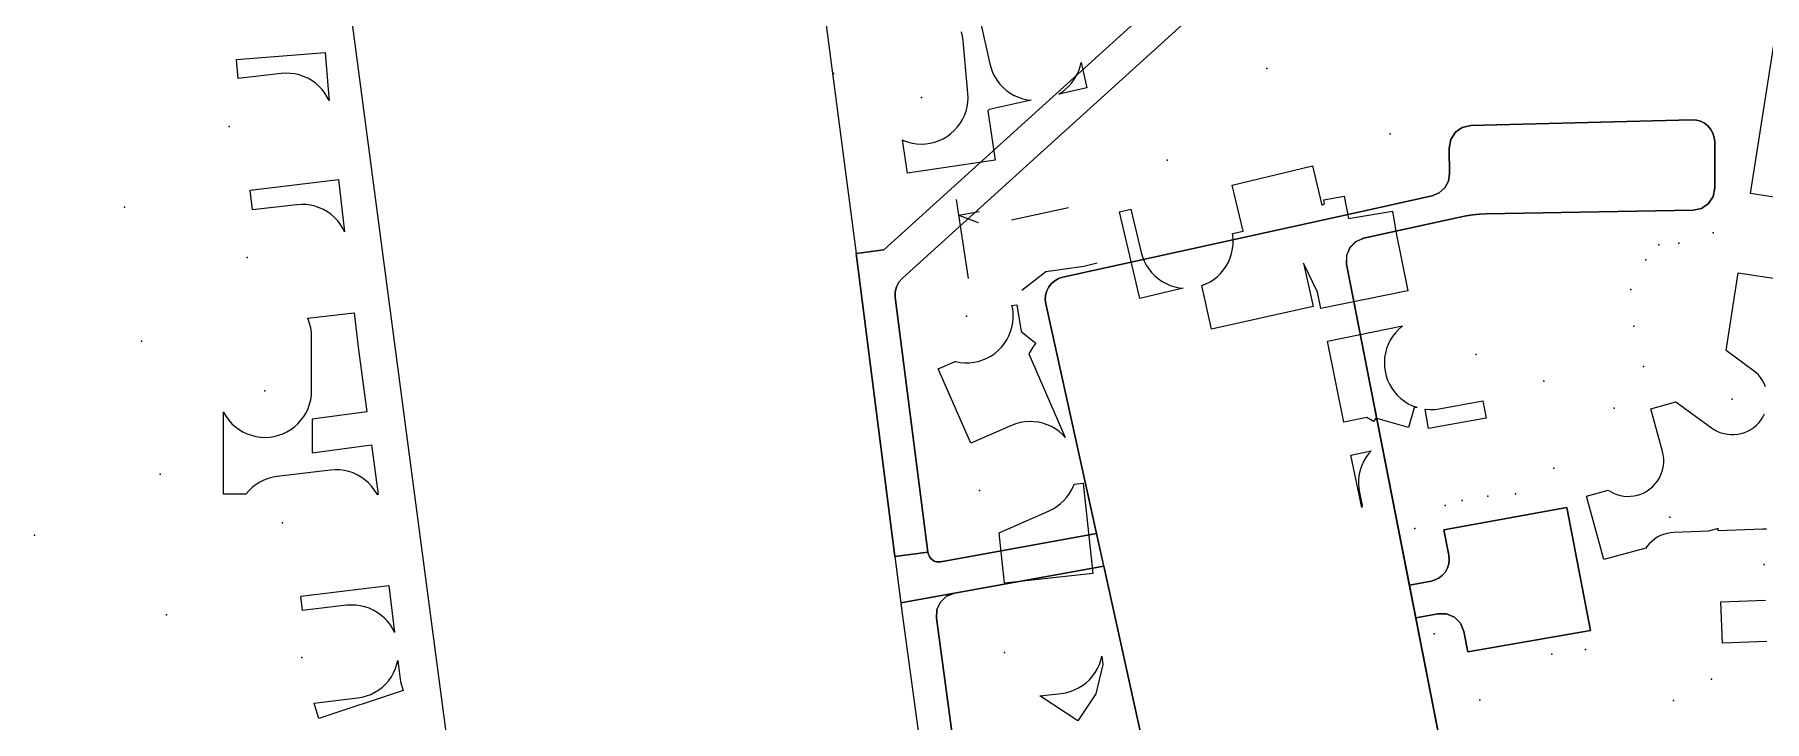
# Model space of a CAD drawing. Header units: metres. Extents: x 8858 to 9287, y -8974 to -8722.
# Drawn here: x 9065.2 to 9143.1, y -8913.3 to -8882.4 of the extents above; entities that cross this region are included whole.
import ezdxf

# ---------------------------------------------------------------- set-up
doc = ezdxf.new("R2010")
doc.units = ezdxf.units.M
for name, color, linetype in [('BUSH', 7, 'Continuous'), ('CURB', 7, 'Continuous'), ('ELECTR_CABLE', 7, 'Continuous'), ('GRASS', 7, 'Continuous'), ('GROUND', 7, 'Continuous'), ('LOUNGER', 7, 'Continuous'), ('SEWER', 7, 'Continuous'), ('SIDEWALK_PATH', 7, 'Continuous'), ('TREE', 7, 'Continuous')]:
    doc.layers.add(name, color=color, linetype=linetype)

msp = doc.modelspace()

# ---------------------------------------------------------------- linework, layer by layer
at = {"layer": 'BUSH'}
for p in [(9105.15, -8885.219), (9107.184, -8895.073), (9138.86, -8904.117), (9071.138, -8908.527)]:
    msp.add_point(p, dxfattribs=at)
at = {"layer": 'CURB'}
for points in [[(9103.459, -8892.082), (9127.593, -8870.222)], [(9104.291, -8893.352), (9130.148, -8869.931)], [(9129.898, -8886.483), (9139.862, -8886.223)], [(9128.943, -8888.657), (9128.924, -8887.499)], [(9140.888, -8887.22), (9140.894, -8889.298)], [(9123.886, -8890.591), (9128.159, -8889.65)], [(9111.513, -8893.316), (9123.886, -8890.591)], [(9125.071, -8891.559), (9129.401, -8890.605)], [(9139.911, -8890.3), (9130.584, -8890.466)], [(9103.459, -8892.082), (9102.206, -8892.247)], [(9102.206, -8892.245), (9104.268, -8908.352)], [(9124.304, -8892.728), (9127.134, -8907.185)], [(9103.971, -8894.22), (9105.439, -8905.705)], [(9113.037, -8904.859), (9110.752, -8894.508)], [(9128.684, -8904.691), (9134.221, -8903.683), (9135.289, -8909.219), (9129.761, -8910.194)], [(9106.025, -8906.133), (9113.037, -8904.859)], [(9128.684, -8904.691), (9128.907, -8905.829)], [(9106.637, -8907.547), (9113.361, -8906.325)], [(9115.709, -8916.961), (9113.361, -8906.325)], [(9127.134, -8907.185), (9128.108, -8907.005)], [(9104.219, -8907.986), (9104.268, -8908.352), (9105.766, -8919.377)], [(9127.422, -8908.657), (9128.415, -8908.473)], [(9107.32, -8919.674), (9105.825, -8908.665)], [(9127.422, -8908.657), (9130.679, -8925.294)], [(9129.579, -8909.264), (9129.761, -8910.194)]]:
    msp.add_lwpolyline(points, dxfattribs=at)
at = {"layer": 'ELECTR_CABLE'}
for points in [[(9107.799, -8881.756), (9108.229, -8883.709), (9108.283, -8883.908), (9108.356, -8884.1), (9108.448, -8884.285), (9108.558, -8884.459), (9108.684, -8884.622), (9108.825, -8884.772), (9108.981, -8884.907), (9109.149, -8885.027), (9109.328, -8885.129), (9109.516, -8885.213), (9109.711, -8885.279), (9109.912, -8885.325), (9110.087, -8885.347), (9108.199, -8885.763), (9108.143, -8885.818), (9108.475, -8888.038), (9104.52, -8888.631), (9104.296, -8887.135), (9104.334, -8887.154), (9104.527, -8887.224), (9104.727, -8887.276), (9104.931, -8887.307), (9105.136, -8887.319), (9105.342, -8887.31), (9105.546, -8887.281), (9105.747, -8887.232), (9105.941, -8887.164), (9106.128, -8887.077), (9106.305, -8886.972), (9106.472, -8886.851), (9106.625, -8886.713), (9106.765, -8886.561), (9106.888, -8886.397), (9106.996, -8886.221), (9107.085, -8886.035), (9107.156, -8885.841), (9107.207, -8885.642), (9107.238, -8885.438), (9107.25, -8885.232), (9107.241, -8885.026), (9107.024, -8882.672), (9106.995, -8882.468), (9106.947, -8882.268)], [(9106.72, -8889.818), (9107.252, -8893.374)], [(9106.826, -8890.528), (9107.745, -8890.359)], [(9106.826, -8890.528), (9107.701, -8890.857)], [(9109.205, -8890.739), (9111.774, -8890.173)], [(9109.668, -8893.897), (9110.75, -8893.058), (9112.47, -8892.815), (9113.07, -8892.672)]]:
    msp.add_lwpolyline(points, dxfattribs=at)
for points in [[(9074.291, -8883.516), (9078.278, -8883.194), (9078.442, -8885.217), (9078.459, -8885.362), (9078.379, -8885.202), (9078.27, -8885.027), (9078.144, -8884.864), (9078.002, -8884.714), (9077.847, -8884.579), (9077.679, -8884.459), (9077.5, -8884.357), (9077.312, -8884.273), (9077.117, -8884.207), (9076.916, -8884.161), (9076.712, -8884.135), (9076.506, -8884.129), (9076.3, -8884.143), (9074.36, -8884.373)], [(9112.594, -8884.795), (9111.332, -8885.073), (9111.482, -8884.979), (9111.645, -8884.853), (9111.795, -8884.711), (9111.93, -8884.556), (9112.049, -8884.388), (9112.151, -8884.209), (9112.236, -8884.021), (9112.301, -8883.825), (9112.342, -8883.649)], [(9117.78, -8893.696), (9117.968, -8893.621), (9118.15, -8893.526), (9118.323, -8893.414), (9118.484, -8893.285), (9118.631, -8893.141), (9118.764, -8892.983), (9118.88, -8892.813), (9118.979, -8892.632), (9119.06, -8892.443), (9119.122, -8892.246), (9119.165, -8892.044), (9119.187, -8891.839), (9119.19, -8891.633), (9119.172, -8891.428), (9119.157, -8891.347), (9119.64, -8891.241), (9119.145, -8889.167), (9122.333, -8888.406), (9122.766, -8888.303), (9123.187, -8890.067), (9123.311, -8890.007), (9123.278, -8889.826), (9124.197, -8889.659), (9124.383, -8890.677), (9126.364, -8890.337), (9126.522, -8891.259), (9127.063, -8893.933), (9123.142, -8894.726), (9122.993, -8893.991), (9122.363, -8892.689), (9122.793, -8894.642), (9118.211, -8895.651)], [(9078.881, -8888.92), (9079.16, -8891.275), (9079.083, -8891.119), (9078.973, -8890.944), (9078.848, -8890.781), (9078.707, -8890.631), (9078.551, -8890.495), (9078.384, -8890.375), (9078.205, -8890.273), (9078.017, -8890.188), (9077.822, -8890.122), (9077.621, -8890.075), (9077.417, -8890.049), (9077.211, -8890.043), (9077.005, -8890.056), (9075.015, -8890.289), (9074.909, -8889.391)], [(9114.993, -8894.27), (9114.065, -8890.379), (9114.584, -8890.255), (9115.048, -8892.2), (9115.106, -8892.398), (9115.183, -8892.589), (9115.278, -8892.772), (9115.39, -8892.945), (9115.519, -8893.106), (9115.663, -8893.253), (9115.821, -8893.386), (9115.991, -8893.502), (9116.172, -8893.601), (9116.361, -8893.682), (9116.558, -8893.744), (9116.76, -8893.787), (9116.936, -8893.806)], [(9080.163, -8899.372), (9077.698, -8899.708), (9077.698, -8901.222), (9080.366, -8900.858), (9080.673, -8903.104), (9080.631, -8903.11), (9080.608, -8903.062), (9080.498, -8902.888), (9080.372, -8902.725), (9080.231, -8902.575), (9080.075, -8902.439), (9079.908, -8902.32), (9079.729, -8902.217), (9079.541, -8902.133), (9079.345, -8902.067), (9079.144, -8902.021), (9078.94, -8901.995), (9078.734, -8901.989), (9078.528, -8902.003), (9076.122, -8902.288), (9075.919, -8902.323), (9075.72, -8902.377), (9075.527, -8902.45), (9075.343, -8902.542), (9075.168, -8902.651), (9075.005, -8902.777), (9074.855, -8902.919), (9074.72, -8903.074), (9074.707, -8903.092), (9073.698, -8903.092), (9073.698, -8899.372), (9073.719, -8899.417), (9073.825, -8899.594), (9073.948, -8899.759), (9074.086, -8899.912), (9074.239, -8900.05), (9074.404, -8900.173), (9074.581, -8900.279), (9074.767, -8900.367), (9074.961, -8900.436), (9075.161, -8900.486), (9075.365, -8900.517), (9075.571, -8900.527), (9075.777, -8900.517), (9075.981, -8900.486), (9076.18, -8900.436), (9076.375, -8900.367), (9076.561, -8900.279), (9076.738, -8900.173), (9076.903, -8900.05), (9077.056, -8899.912), (9077.194, -8899.759), (9077.317, -8899.594), (9077.423, -8899.417), (9077.511, -8899.23), (9077.58, -8899.036), (9077.631, -8898.837), (9077.661, -8898.633), (9077.671, -8898.427), (9077.671, -8896.01), (9077.661, -8895.804), (9077.631, -8895.6), (9077.58, -8895.4), (9077.511, -8895.206), (9077.489, -8895.16), (9079.586, -8894.915), (9079.768, -8896.473)], [(9109.453, -8894.561), (9109.634, -8895.768), (9110.299, -8896.288), (9110.164, -8896.461), (9109.983, -8896.769), (9111.63, -8900.532), (9111.509, -8900.403), (9111.353, -8900.268), (9111.185, -8900.148), (9111.007, -8900.046), (9110.819, -8899.961), (9110.623, -8899.896), (9110.422, -8899.85), (9110.218, -8899.824), (9110.012, -8899.818), (9109.806, -8899.832), (9109.603, -8899.866), (9109.404, -8899.92), (9109.212, -8899.993), (9107.379, -8900.796), (9105.909, -8897.437), (9106.664, -8897.106), (9106.691, -8897.114), (9106.893, -8897.153), (9107.098, -8897.171), (9107.304, -8897.169), (9107.509, -8897.147), (9107.711, -8897.106), (9107.908, -8897.044), (9108.098, -8896.964), (9108.279, -8896.865), (9108.449, -8896.749), (9108.607, -8896.617), (9108.752, -8896.47), (9108.881, -8896.31), (9108.994, -8896.137), (9109.09, -8895.955), (9109.167, -8895.764), (9109.225, -8895.566), (9109.264, -8895.364), (9109.282, -8895.158), (9109.28, -8894.952), (9109.259, -8894.747), (9109.227, -8894.595)], [(9127.343, -8899.205), (9127.088, -8900.089), (9125.613, -8899.664), (9125.517, -8899.82), (9125.216, -8899.635), (9124.177, -8899.845), (9123.439, -8896.196), (9126.825, -8895.511), (9126.797, -8895.531), (9126.642, -8895.667), (9126.501, -8895.817), (9126.376, -8895.981), (9126.267, -8896.156), (9126.176, -8896.341), (9126.103, -8896.533), (9126.05, -8896.733), (9126.016, -8896.936), (9126.003, -8897.142), (9126.009, -8897.347), (9126.036, -8897.552), (9126.083, -8897.753), (9126.149, -8897.948), (9126.234, -8898.135), (9126.337, -8898.314), (9126.457, -8898.481), (9126.593, -8898.636), (9126.744, -8898.777), (9126.907, -8898.903), (9127.082, -8899.011), (9127.267, -8899.103), (9127.46, -8899.175), (9127.473, -8899.179)], [(9130.588, -8899.664), (9128, -8900.135), (9127.84, -8899.258), (9127.862, -8899.262), (9128.068, -8899.276), (9128.274, -8899.269), (9128.478, -8899.242), (9130.446, -8898.884)], [(9124.492, -8901.335), (9125.404, -8901.14), (9125.294, -8901.265), (9125.174, -8901.432), (9125.07, -8901.61), (9124.985, -8901.798), (9124.918, -8901.993), (9124.871, -8902.193), (9124.844, -8902.398), (9124.837, -8902.603), (9124.85, -8902.809), (9124.883, -8903.013), (9125.008, -8903.596), (9124.996, -8903.689)], [(9112.433, -8902.596), (9112.874, -8906.658), (9108.897, -8907.089), (9108.651, -8904.824), (9110.896, -8903.841), (9111.081, -8903.749), (9111.255, -8903.64), (9111.418, -8903.514), (9111.568, -8903.372), (9111.703, -8903.217), (9111.823, -8903.049), (9111.925, -8902.87), (9112.01, -8902.682), (9112.024, -8902.64)], [(9077.187, -8907.674), (9081.159, -8907.203), (9081.409, -8909.309), (9081.33, -8909.151), (9081.22, -8908.976), (9081.094, -8908.813), (9080.953, -8908.663), (9080.798, -8908.528), (9080.63, -8908.408), (9080.451, -8908.306), (9080.263, -8908.221), (9080.067, -8908.156), (9079.866, -8908.11), (9079.662, -8908.084), (9079.456, -8908.078), (9079.25, -8908.092), (9077.264, -8908.327)], [(9078.004, -8913.186), (9077.811, -8912.6), (9077.788, -8912.495), (9079.745, -8912.263), (9079.948, -8912.228), (9080.147, -8912.174), (9080.34, -8912.101), (9080.524, -8912.009), (9080.699, -8911.9), (9080.862, -8911.774), (9081.012, -8911.632), (9081.147, -8911.477), (9081.267, -8911.309), (9081.369, -8911.13), (9081.454, -8910.942), (9081.519, -8910.747), (9081.559, -8910.575), (9081.673, -8911.539), (9081.804, -8911.935)], [(9112.194, -8913.294), (9110.477, -8912.163), (9111.446, -8912.058), (9111.65, -8912.026), (9111.849, -8911.974), (9112.043, -8911.902), (9112.228, -8911.813), (9112.404, -8911.705), (9112.568, -8911.58), (9112.719, -8911.441), (9112.856, -8911.287), (9112.977, -8911.12), (9113.082, -8910.942), (9113.168, -8910.755), (9113.236, -8910.56), (9113.277, -8910.388), (9113.317, -8910.757), (9112.999, -8912.072)]]:
    msp.add_lwpolyline(points, close=True, dxfattribs=at)
at = {"layer": 'GRASS'}
for points in [[(9100.432, -8878.752), (9102.206, -8892.247), (9103.459, -8892.082), (9127.593, -8870.222)], [(9130.148, -8869.931), (9104.291, -8893.352), (9104.133, -8893.535), (9104.025, -8893.747), (9103.969, -8893.978), (9103.971, -8894.22), (9105.439, -8905.705), (9105.462, -8905.804), (9105.504, -8905.896), (9105.564, -8905.977), (9105.64, -8906.045), (9105.728, -8906.096), (9105.823, -8906.129), (9105.923, -8906.141), (9106.025, -8906.133), (9113.037, -8904.859), (9110.752, -8894.508), (9110.728, -8894.312), (9110.744, -8894.118), (9110.796, -8893.93), (9110.885, -8893.754), (9111.007, -8893.599), (9111.156, -8893.473), (9111.326, -8893.377), (9111.513, -8893.316), (9123.886, -8890.591), (9128.159, -8889.65), (9128.478, -8889.519), (9128.728, -8889.293), (9128.889, -8888.998), (9128.943, -8888.657), (9128.924, -8887.499), (9128.996, -8887.111), (9129.202, -8886.791), (9129.513, -8886.571), (9129.898, -8886.483), (9139.862, -8886.223), (9140.062, -8886.238), (9140.252, -8886.291), (9140.429, -8886.381), (9140.585, -8886.505), (9140.714, -8886.658), (9140.809, -8886.832), (9140.868, -8887.021), (9140.888, -8887.22), (9140.894, -8889.298), (9140.817, -8889.683), (9140.608, -8890), (9140.295, -8890.216), (9139.911, -8890.3), (9130.584, -8890.466), (9130.286, -8890.479), (9129.989, -8890.506), (9129.694, -8890.548), (9129.401, -8890.605), (9125.071, -8891.559), (9124.712, -8891.716), (9124.449, -8891.987), (9124.305, -8892.337), (9124.304, -8892.728), (9127.134, -8907.185), (9128.108, -8907.005), (9128.298, -8906.949), (9128.472, -8906.859), (9128.625, -8906.736), (9128.752, -8906.584), (9128.847, -8906.409), (9128.905, -8906.222), (9128.925, -8906.027), (9128.907, -8905.829), (9128.684, -8904.691), (9134.221, -8903.683), (9135.289, -8909.219), (9129.76, -8910.186), (9129.579, -8909.264), (9129.429, -8908.9), (9129.16, -8908.629), (9128.81, -8908.479), (9128.415, -8908.473), (9127.422, -8908.657), (9130.679, -8925.294)], [(9084.83, -8922.096), (9079.492, -8881.683)], [(9115.928, -8917.951), (9113.361, -8906.325), (9106.637, -8907.547), (9106.278, -8907.687), (9106.007, -8907.943), (9105.848, -8908.28), (9105.825, -8908.665), (9107.32, -8919.674)]]:
    msp.add_lwpolyline(points, dxfattribs=at)
at = {"layer": 'GROUND'}
for points in [[(9127.593, -8870.222), (9103.459, -8892.082), (9102.206, -8892.247), (9103.951, -8905.895), (9104.219, -8907.986), (9104.221, -8907.986), (9104.268, -8908.352), (9105.766, -8919.377)], [(9130.679, -8925.294), (9127.422, -8908.657), (9128.415, -8908.473), (9128.81, -8908.479), (9129.16, -8908.629), (9129.429, -8908.9), (9129.579, -8909.264), (9129.76, -8910.186), (9135.289, -8909.219), (9134.221, -8903.683), (9128.684, -8904.691), (9128.907, -8905.829), (9128.925, -8906.027), (9128.905, -8906.222), (9128.847, -8906.409), (9128.752, -8906.584), (9128.625, -8906.736), (9128.472, -8906.859), (9128.298, -8906.949), (9128.108, -8907.005), (9127.134, -8907.185), (9124.304, -8892.728), (9124.306, -8892.335), (9124.451, -8891.985), (9124.715, -8891.714), (9125.075, -8891.558), (9129.401, -8890.605), (9129.694, -8890.548), (9129.989, -8890.506), (9130.286, -8890.479), (9130.584, -8890.466), (9139.911, -8890.3), (9140.295, -8890.216), (9140.608, -8890), (9140.817, -8889.683), (9140.894, -8889.298), (9140.888, -8887.22), (9140.868, -8887.021), (9140.809, -8886.832), (9140.714, -8886.658), (9140.585, -8886.505), (9140.429, -8886.381), (9140.252, -8886.291), (9140.062, -8886.238), (9139.862, -8886.223), (9129.898, -8886.483), (9129.513, -8886.571), (9129.202, -8886.791), (9128.996, -8887.111), (9128.924, -8887.499), (9128.943, -8888.657), (9128.889, -8888.998), (9128.728, -8889.293), (9128.478, -8889.519), (9128.159, -8889.65), (9123.886, -8890.591), (9111.513, -8893.316), (9111.326, -8893.377), (9111.156, -8893.473), (9111.007, -8893.599), (9110.885, -8893.754), (9110.796, -8893.93), (9110.744, -8894.118), (9110.728, -8894.312), (9110.752, -8894.508), (9113.037, -8904.859), (9106.025, -8906.133), (9105.923, -8906.141), (9105.823, -8906.129), (9105.728, -8906.096), (9105.64, -8906.045), (9105.564, -8905.977), (9105.504, -8905.896), (9105.462, -8905.804), (9105.439, -8905.705), (9103.971, -8894.22), (9103.969, -8893.978), (9104.025, -8893.747), (9104.133, -8893.535), (9104.291, -8893.352), (9130.148, -8869.931)], [(9107.32, -8919.674), (9105.825, -8908.665), (9105.848, -8908.28), (9106.007, -8907.943), (9106.278, -8907.687), (9106.637, -8907.547), (9113.361, -8906.325), (9115.709, -8916.961)]]:
    msp.add_lwpolyline(points, dxfattribs=at)
at = {"layer": 'LOUNGER'}
for p in [(9101.193, -8884.143), (9133.193, -8897.999), (9065.193, -8904.927)]:
    msp.add_point(p, dxfattribs=at)
at = {"layer": 'SEWER'}
for points in [[(9143.556, -8889.707), (9142.502, -8889.543), (9143.56, -8882.761)], [(9143.182, -8898.25), (9143.12, -8898.106), (9143.045, -8897.968), (9142.956, -8897.838), (9142.855, -8897.718), (9142.743, -8897.608), (9142.62, -8897.51), (9141.397, -8896.622), (9141.944, -8893.114), (9143.92, -8893.423)], [(9143.217, -8904.662), (9143.06, -8904.66), (9141.048, -8904.735), (9141.044, -8904.634), (9140.608, -8904.752), (9139.049, -8904.81), (9138.893, -8904.823), (9138.738, -8904.852), (9138.587, -8904.896), (9138.442, -8904.954), (9138.302, -8905.027), (9138.171, -8905.112), (9138.048, -8905.211), (9137.936, -8905.32), (9137.835, -8905.44), (9137.784, -8905.514), (9135.886, -8906.027), (9135.114, -8903.17), (9136.091, -8902.906), (9136.194, -8902.972), (9136.334, -8903.044), (9136.48, -8903.101), (9136.631, -8903.144), (9136.786, -8903.172), (9136.942, -8903.184), (9137.099, -8903.181), (9137.255, -8903.163), (9137.409, -8903.13), (9137.558, -8903.081), (9137.702, -8903.019), (9137.839, -8902.942), (9137.968, -8902.852), (9138.088, -8902.751), (9138.197, -8902.637), (9138.294, -8902.514), (9138.379, -8902.382), (9138.45, -8902.242), (9138.508, -8902.096), (9138.55, -8901.945), (9138.578, -8901.791), (9138.591, -8901.634), (9138.588, -8901.477), (9138.57, -8901.321), (9138.536, -8901.168), (9138.014, -8899.237), (9139.135, -8898.934), (9140.741, -8900.1), (9140.873, -8900.186), (9141.012, -8900.258), (9141.158, -8900.317), (9141.308, -8900.361), (9141.463, -8900.39), (9141.619, -8900.404), (9141.776, -8900.402), (9141.932, -8900.385), (9142.086, -8900.353), (9142.236, -8900.306), (9142.38, -8900.244), (9142.518, -8900.168), (9142.647, -8900.08), (9142.768, -8899.979), (9142.878, -8899.867), (9142.976, -8899.744), (9143.062, -8899.613), (9143.134, -8899.474)], [(9143.235, -8909.719), (9141.237, -8909.793), (9141.167, -8907.933), (9143.18, -8907.858)]]:
    msp.add_lwpolyline(points, dxfattribs=at)
at = {"layer": 'SIDEWALK_PATH'}
for points in [[(9132.536, -8869.178), (9127.046, -8868.489), (9127.185, -8868.516), (9127.318, -8868.563), (9127.443, -8868.628), (9127.559, -8868.71), (9129.074, -8868.88), (9127.593, -8870.222), (9103.459, -8892.082), (9102.206, -8892.247), (9103.951, -8905.895), (9105.439, -8905.705), (9103.971, -8894.22), (9103.969, -8893.978), (9104.025, -8893.747), (9104.133, -8893.535), (9104.291, -8893.352), (9130.148, -8869.931), (9130.673, -8869.55), (9131.26, -8869.293), (9131.888, -8869.167)], [(9134.221, -8903.683), (9128.684, -8904.691), (9128.907, -8905.829), (9128.925, -8906.027), (9128.905, -8906.222), (9128.847, -8906.409), (9128.752, -8906.584), (9128.625, -8906.736), (9128.472, -8906.859), (9128.298, -8906.949), (9128.108, -8907.005), (9127.134, -8907.185), (9127.422, -8908.657), (9128.415, -8908.473), (9128.81, -8908.479), (9129.16, -8908.629), (9129.429, -8908.9), (9129.579, -8909.264), (9129.76, -8910.186), (9135.289, -8909.219)], [(9113.361, -8906.325), (9113.037, -8904.859), (9106.025, -8906.133), (9105.923, -8906.141), (9105.823, -8906.129), (9105.728, -8906.096), (9105.64, -8906.045), (9105.564, -8905.977), (9105.504, -8905.896), (9105.462, -8905.804), (9105.439, -8905.705), (9103.951, -8905.895), (9104.219, -8907.986)]]:
    msp.add_lwpolyline(points, close=True, dxfattribs=at)
for points in [[(9130.148, -8869.931), (9104.291, -8893.352), (9104.133, -8893.535), (9104.025, -8893.747), (9103.969, -8893.978), (9103.971, -8894.22), (9105.439, -8905.705), (9103.951, -8905.895), (9102.206, -8892.247), (9103.459, -8892.082), (9127.593, -8870.222)], [(9130.679, -8925.294), (9127.142, -8907.224), (9124.304, -8892.728), (9124.306, -8892.335), (9124.451, -8891.985), (9124.715, -8891.714), (9125.075, -8891.558), (9129.401, -8890.605), (9129.694, -8890.548), (9129.989, -8890.506), (9130.286, -8890.479), (9130.584, -8890.466), (9139.911, -8890.3), (9140.295, -8890.216), (9140.608, -8890), (9140.817, -8889.683), (9140.894, -8889.298), (9140.888, -8887.22), (9140.868, -8887.021), (9140.809, -8886.832), (9140.714, -8886.658), (9140.585, -8886.505), (9140.429, -8886.381), (9140.252, -8886.291), (9140.062, -8886.238), (9139.862, -8886.223), (9129.898, -8886.483), (9129.513, -8886.571), (9129.202, -8886.791), (9128.996, -8887.111), (9128.924, -8887.499), (9128.943, -8888.657), (9128.889, -8888.998), (9128.728, -8889.293), (9128.478, -8889.519), (9128.159, -8889.65), (9123.886, -8890.591), (9111.513, -8893.316), (9111.326, -8893.377), (9111.156, -8893.473), (9111.007, -8893.599), (9110.885, -8893.754), (9110.796, -8893.93), (9110.744, -8894.118), (9110.728, -8894.312), (9110.752, -8894.508), (9113.037, -8904.859), (9115.709, -8916.961)], [(9107.32, -8919.674), (9105.825, -8908.665), (9105.848, -8908.28), (9106.007, -8907.943), (9106.278, -8907.687), (9106.637, -8907.547), (9104.221, -8907.986), (9104.268, -8908.352), (9105.766, -8919.377)]]:
    msp.add_lwpolyline(points, dxfattribs=at)
at = {"layer": 'TREE'}
for p in [(9120.704, -8883.911), (9073.956, -8886.536), (9126.261, -8886.865), (9116.215, -8888.04), (9069.241, -8890.158), (9140.816, -8891.319), (9138.365, -8891.863), (9139.27, -8891.789), (9074.766, -8892.432), (9137.788, -8892.537), (9137.113, -8893.863), (9137.243, -8895.519), (9070.01, -8896.199), (9130.147, -8896.804), (9137.68, -8897.332), (9075.571, -8898.427), (9136.352, -8899.218), (9141.68, -8898.804), (9070.857, -8902.181), (9133.632, -8901.913), (9107.757, -8902.923), (9131.912, -8903.065), (9128.737, -8903.604), (9129.504, -8903.375), (9130.665, -8903.176), (9076.369, -8904.374), (9127.376, -8904.626), (9143.12, -8906.259), (9128.25, -8909.381), (9135.07, -8910.084), (9077.233, -8910.446), (9108.887, -8910.223), (9133.555, -8910.293), (9140.741, -8911.413), (9130.302, -8912.356), (9139.035, -8912.38)]:
    msp.add_point(p, dxfattribs=at)

doc.saveas('drawing.dxf')
